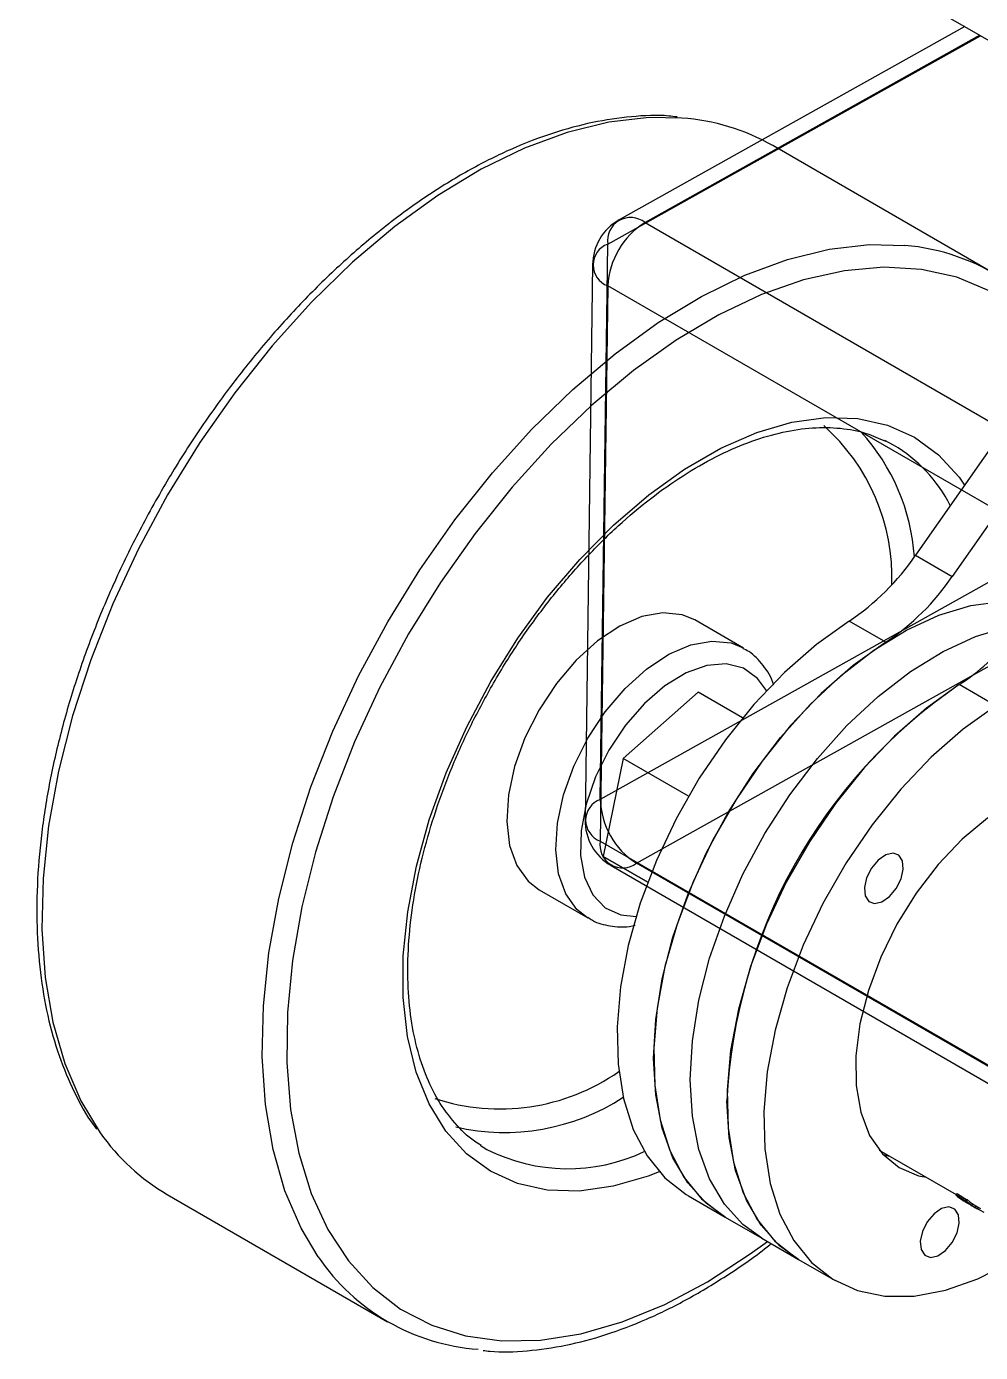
# Model space of a CAD drawing. Header units: millimetres. Extents: x 15 to 1192, y 5 to 836.
# Drawn here: x 510.8 to 565.9, y 513 to 589.6 of the extents above; entities that cross this region are included whole.
import ezdxf

# ---------------------------------------------------------------- set-up
doc = ezdxf.new("R2010")
doc.units = ezdxf.units.MM

msp = doc.modelspace()

# ---------------------------------------------------------------- linework, layer by layer
at = {"color": 7, "linetype": 'Continuous', "lineweight": 25}
for p, q in [((510.771, 620.948), (616.837, 559.717)), ((565.002, 589.641), (545.023, 578.469)), ((544.366, 577.075), (565.905, 589.12)), ((565.871, 589.14), (546.521, 578.319)), ((566.634, 575.42), (553.906, 582.768)), ((546.521, 578.319), (584.704, 556.276)), ((543.934, 544.985), (544.366, 577.075)), ((543.488, 575.891), (543.056, 543.8)), ((544.366, 574.664), (543.935, 542.574)), ((582.55, 552.621), (544.366, 574.664)), ((593.929, 572.942), (543.934, 544.985)), ((546.022, 541.292), (598.206, 570.473)), ((567.387, 566.577), (562.158, 559.096)), ((560.884, 565.461), (560.382, 565.727)), ((567.387, 562.317), (564.28, 557.871)), ((562.158, 559.096), (564.28, 557.871)), ((552.221, 553.72), (549.392, 555.352)), ((560.436, 554.063), (558.315, 555.288)), ((549.59, 551.177), (545.267, 547.349)), ((552.158, 549.694), (549.59, 551.177)), ((566.8, 550.389), (564.679, 551.614)), ((545.267, 547.349), (544.106, 541.689)), ((549.037, 545.173), (545.267, 547.349)), ((543.935, 542.574), (582.118, 520.531)), ((546.678, 540.204), (544.106, 541.689)), ((544.106, 541.689), (546.676, 540.199)), ((544.556, 541.162), (582.739, 519.119)), ((584.206, 519.249), (546.022, 541.292)), ((540.393, 539.764), (543.221, 538.131)), ((536.99, 525.001), (537.386, 524.757)), ((560.059, 524.715), (564.507, 522.148)), ((560.66, 524.368), (560.3, 524.439)), ((560.3, 524.439), (560.66, 524.368)), ((518.909, 522.145), (531.637, 514.797)), ((549.035, 522.073), (551.157, 520.848)), ((564.539, 522.196), (564.484, 522.112)), ((564.516, 522.079), (564.484, 522.112)), ((564.556, 522.198), (564.501, 522.115)), ((564.578, 522.029), (564.516, 522.079)), ((564.578, 522.029), (564.973, 521.763)), ((564.639, 522.155), (564.584, 522.072)), ((564.584, 522.072), (564.681, 522.013)), ((564.639, 522.155), (564.737, 522.096)), ((564.737, 522.096), (564.681, 522.013)), ((564.681, 522.013), (564.786, 521.945)), ((564.737, 522.096), (564.84, 522.028)), ((564.765, 521.919), (565.173, 521.648)), ((564.84, 522.028), (564.786, 521.945)), ((564.786, 521.945), (564.888, 521.875)), ((564.84, 522.028), (564.942, 521.958)), ((564.9, 521.844), (564.855, 521.875)), ((564.888, 521.875), (564.942, 521.958)), ((564.888, 521.875), (564.978, 521.809)), ((564.94, 521.815), (564.9, 521.844)), ((564.942, 521.958), (565.032, 521.893)), ((565.032, 521.893), (564.978, 521.809)), ((565.045, 521.89), (564.991, 521.807)), ((565.072, 521.882), (565.017, 521.798)), ((565.032, 521.893), (565.045, 521.89)), ((565.045, 521.89), (565.072, 521.882)), ((565.072, 521.882), (565.139, 521.86)), ((565.139, 521.86), (565.084, 521.776)), ((565.139, 521.86), (565.321, 521.714)), ((564.94, 521.815), (565.349, 521.546)), ((565.173, 521.648), (564.973, 521.763)), ((564.978, 521.809), (564.991, 521.807)), ((564.991, 521.807), (565.017, 521.798)), ((565.017, 521.798), (565.084, 521.776)), ((565.024, 521.734), (565.323, 521.565)), ((565.084, 521.776), (565.267, 521.63)), ((565.167, 521.675), (565.389, 521.526)), ((565.267, 521.63), (565.167, 521.675)), ((565.321, 521.714), (565.267, 521.63)), ((565.311, 521.699), (565.44, 521.612)), ((565.342, 521.55), (565.691, 521.349)), ((565.44, 521.612), (565.389, 521.526)), ((565.389, 521.526), (565.592, 521.408)), ((565.44, 521.612), (565.643, 521.494)), ((565.643, 521.494), (565.592, 521.408)), ((565.592, 521.408), (565.742, 521.32)), ((565.597, 521.405), (565.894, 521.239)), ((565.643, 521.494), (565.792, 521.407)), ((565.741, 521.435), (565.918, 521.333)), ((565.792, 521.407), (565.742, 521.32)), ((565.894, 521.239), (566.112, 521.137)), ((551.157, 520.848), (553.278, 519.624)), ((553.278, 519.624), (555.399, 518.399)), ((555.399, 518.399), (557.521, 517.174))]:
    msp.add_line(p, q, dxfattribs=at)
at = {"color": 7, "linetype": 'Continuous', "lineweight": 25, "flags": 128}
for points in [[(548.654, 584.361), (546.76, 584.391), (544.433, 584.124), (542.023, 583.532), (539.556, 582.621), (537.056, 581.4), (534.55, 579.883), (532.063, 578.084), (529.62, 576.022), (527.247, 573.718), (524.968, 571.196), (522.807, 568.482), (520.785, 565.603), (518.923, 562.589)], [(531.651, 555.242), (533.513, 558.255), (535.535, 561.134), (537.696, 563.848), (539.975, 566.37), (542.348, 568.674), (544.791, 570.736), (547.278, 572.535), (549.784, 574.053), (552.284, 575.273), (554.751, 576.184), (557.161, 576.776), (559.488, 577.044), (561.534, 577)], [(567.387, 573.81), (566.415, 574.38), (564.536, 575.157), (562.501, 575.61), (560.333, 575.737), (558.053, 575.534), (555.686, 575.004), (553.257, 574.153), (550.792, 572.99), (548.317, 571.527), (545.858, 569.779), (543.442, 567.766), (541.093, 565.508), (538.837, 563.03), (536.697, 560.357), (534.697, 557.519), (532.858, 554.544)], [(537.603, 551.794), (539.17, 554.299), (540.893, 556.664), (542.746, 558.854), (544.703, 560.839), (546.735, 562.587), (548.812, 564.075), (550.904, 565.281), (552.98, 566.186), (555.011, 566.779), (556.967, 567.049), (558.818, 566.993), (560.539, 566.612), (562.103, 565.912), (563.489, 564.902), (564.676, 563.598), (564.992, 563.15)], [(518.923, 562.589), (517.241, 559.472), (515.755, 556.282), (514.481, 553.054), (513.433, 549.819), (512.62, 546.611), (512.051, 543.463), (511.732, 540.407), (511.666, 537.475), (511.854, 534.697), (512.294, 532.101), (512.982, 529.714), (513.909, 527.56), (515.025, 525.722)], [(547.014, 530.005), (547.14, 532.255), (547.516, 534.61), (548.136, 537.028), (548.988, 539.467), (550.057, 541.883), (551.324, 544.233), (552.767, 546.474), (554.36, 548.567), (556.073, 550.475), (557.878, 552.163), (559.74, 553.601), (561.629, 554.764), (563.508, 555.631), (565.346, 556.186), (567.109, 556.419), (567.387, 556.427)], [(549.392, 555.352), (548.664, 555.655), (547.555, 555.77), (546.337, 555.549), (545.059, 555.001), (543.775, 554.148), (542.537, 553.025), (541.395, 551.679), (540.397, 550.164)], [(527.631, 518.549), (526.637, 520.212), (525.71, 522.366), (525.022, 524.753), (524.582, 527.349), (524.394, 530.128), (524.46, 533.06), (524.779, 536.115), (525.347, 539.263), (526.16, 542.471), (527.209, 545.706), (528.483, 548.935), (529.969, 552.124), (531.651, 555.242)], [(558.315, 555.288), (556.423, 553.936), (554.579, 552.321), (552.816, 550.471), (551.166, 548.421), (549.658, 546.206), (548.321, 543.868), (547.177, 541.449), (546.249, 538.993), (545.553, 536.544), (545.101, 534.146), (544.902, 531.844), (544.96, 529.679), (545.272, 527.69), (545.835, 525.913), (546.636, 524.381), (547.663, 523.121), (548.896, 522.156), (549.035, 522.073)], [(549.135, 528.781), (549.261, 531.03), (549.638, 533.385), (550.257, 535.804), (551.109, 538.243), (552.179, 540.658), (553.446, 543.008), (554.888, 545.249), (556.481, 547.342), (558.195, 549.25), (559.999, 550.938), (561.862, 552.376), (563.75, 553.539), (565.63, 554.406), (567.393, 554.944)], [(549.135, 528.781), (549.261, 531.03), (549.638, 533.385), (550.257, 535.804), (551.109, 538.243), (552.179, 540.658), (553.446, 543.008), (554.888, 545.249), (556.481, 547.342), (558.195, 549.25), (559.999, 550.938), (561.862, 552.376), (563.75, 553.539), (565.63, 554.406), (567.393, 554.944)], [(532.858, 554.544), (531.198, 551.465), (529.736, 548.315), (528.487, 545.126), (527.465, 541.933), (526.68, 538.769), (526.14, 535.667), (525.852, 532.662), (525.818, 529.784), (526.038, 527.065), (526.511, 524.532), (527.231, 522.213), (528.191, 520.133), (529.381, 518.312), (530.787, 516.772), (532.395, 515.528), (534.189, 514.593), (536.148, 513.977), (538.252, 513.686), (540.479, 513.725), (542.806, 514.092), (545.207, 514.783), (547.657, 515.791), (550.13, 517.106), (552.6, 518.714), (553.592, 519.443)], [(543.225, 548.531), (544.224, 550.046), (545.366, 551.392), (546.604, 552.515), (547.888, 553.368), (549.165, 553.916), (550.383, 554.137), (551.492, 554.022), (552.19, 553.737)], [(560.436, 554.063), (558.545, 552.712), (556.701, 551.096), (554.938, 549.247), (553.287, 547.196), (551.78, 544.982), (550.442, 542.644), (549.299, 540.225), (548.371, 537.768), (547.674, 535.319), (547.223, 532.922), (547.024, 530.619), (547.081, 528.454), (547.394, 526.465), (547.956, 524.688), (548.758, 523.156), (549.784, 521.896), (551.017, 520.931), (551.157, 520.848)], [(553.539, 551.268), (553.025, 551.977), (552.209, 552.558), (551.217, 552.81), (550.093, 552.721), (548.892, 552.295), (547.669, 551.552), (546.482, 550.527), (545.386, 549.268), (544.432, 547.833)], [(547.34, 523.46), (546.704, 523.215), (544.673, 522.623), (542.718, 522.352), (540.867, 522.408), (539.146, 522.789), (537.581, 523.489), (536.195, 524.499), (535.009, 525.803), (534.038, 527.383), (533.298, 529.215), (532.799, 531.273), (532.549, 533.527), (532.551, 535.944), (532.805, 538.489), (533.307, 541.124), (534.051, 543.811), (535.025, 546.511), (536.215, 549.185), (537.603, 551.794)], [(564.679, 551.614), (562.787, 550.262), (560.943, 548.647), (559.18, 546.798), (557.53, 544.747), (556.022, 542.532), (554.685, 540.195), (553.541, 537.775), (552.613, 535.319), (551.917, 532.87), (551.465, 530.472), (551.266, 528.17), (551.324, 526.005), (551.636, 524.016), (552.199, 522.239), (553, 520.707), (554.027, 519.447), (555.26, 518.482), (555.399, 518.399)], [(566.8, 550.389), (564.909, 549.038), (563.065, 547.423), (561.301, 545.573), (559.651, 543.522), (558.144, 541.308), (556.806, 538.97), (555.663, 536.551), (554.735, 534.094), (554.038, 531.645), (553.587, 529.248), (553.388, 526.946), (553.445, 524.78), (553.758, 522.791), (554.32, 521.014), (555.122, 519.482), (556.148, 518.222), (557.381, 517.257), (558.798, 516.605), (560.373, 516.278), (562.077, 516.28), (563.881, 516.614), (565.75, 517.271), (567.651, 518.241)], [(540.397, 550.164), (539.582, 548.542), (538.985, 546.88), (538.629, 545.245), (538.53, 543.706), (538.692, 542.324), (539.107, 541.156), (539.76, 540.25), (540.393, 539.764)], [(543.198, 538.144), (542.588, 538.618), (541.936, 539.523), (541.52, 540.691), (541.359, 542.073), (541.458, 543.612), (541.813, 545.247), (542.41, 546.909), (543.225, 548.531)], [(544.432, 547.833), (543.664, 546.29), (543.12, 544.711), (542.824, 543.169), (542.789, 541.738), (543.019, 540.483), (543.501, 539.463), (544.214, 538.726), (545.124, 538.307), (546.003, 538.215)], [(574.981, 544.275), (574.34, 544.925), (573.292, 545.557), (572.078, 545.872), (570.732, 545.859), (569.295, 545.519), (567.806, 544.862), (566.309, 543.907), (564.846, 542.681), (563.461, 541.219), (562.192, 539.564), (561.077, 537.764), (560.147, 535.869), (559.429, 533.935), (558.944, 532.016), (558.706, 530.17), (558.721, 528.447), (558.989, 526.899), (559.503, 525.569), (560.247, 524.496), (561.201, 523.711), (562.336, 523.236), (562.782, 523.144)], [(561.197, 541.757), (560.855, 541.882), (560.432, 541.785), (559.993, 541.481), (559.604, 541.015), (559.325, 540.459), (559.198, 539.897), (559.242, 539.416), (559.451, 539.087), (559.793, 538.962), (560.215, 539.059), (560.654, 539.364), (561.043, 539.83), (561.323, 540.386), (561.45, 540.947), (561.406, 541.429), (561.197, 541.757)], [(551.157, 520.848), (550.057, 521.641), (548.988, 522.822), (548.136, 524.278), (547.516, 525.981), (547.14, 527.901), (547.014, 530.005)], [(553.278, 519.624), (552.179, 520.416), (551.109, 521.598), (550.257, 523.053), (549.638, 524.756), (549.261, 526.677), (549.135, 528.781)], [(553.278, 519.624), (552.179, 520.416), (551.109, 521.598), (550.257, 523.053), (549.638, 524.756), (549.261, 526.677), (549.135, 528.781)], [(555.399, 518.399), (554.3, 519.192), (553.231, 520.373), (552.379, 521.828), (551.759, 523.531), (551.383, 525.452), (551.256, 527.556)], [(564.431, 521.306), (564.089, 521.431), (563.666, 521.334), (563.227, 521.029), (562.838, 520.563), (562.559, 520.007), (562.431, 519.446), (562.476, 518.964), (562.685, 518.636), (563.026, 518.511), (563.449, 518.608), (563.888, 518.912), (564.277, 519.378), (564.557, 519.934), (564.684, 520.496), (564.64, 520.977), (564.431, 521.306)]]:
    msp.add_lwpolyline(points, dxfattribs=at)
at = {"color": 7, "linetype": 'Continuous', "lineweight": 25}
for centre, radius, start, end in [((547.745, 571.91), 12.484, 60.43126, 85.82393), ((545.689, 577.272), 1.337, 51.54469, 188.45383), ((546.487, 575.85), 3, 119.21418, 179.22916), ((548.969, 574.414), 4.609, 122.08283, 176.88119), ((544.805, 575.87), 1.283, 110.01791, 249.99445), ((560.499, 564.684), 12.359, 56.1342, 85.19924), ((549.052, 557.795), 11.747, 358.04561, 48.41886), ((550.144, 558.167), 11.979, 4.0047, 42.29703), ((556.484, 558.039), 8.629, 27.09101, 59.33663), ((550.547, 566.973), 14.031, 303.61592, 325.84811), ((552.668, 565.748), 14.031, 303.61592, 325.84811), ((557.448, 562.66), 13.202, 303.20957, 320.89938), ((582.13, 526.105), 30.908, 124.37694, 177.30841), ((544.373, 543.779), 1.283, 110.01791, 249.99445), ((548.481, 545.119), 4.549, 181.68813, 237.2801), ((546.056, 543.76), 3, 179.22916, 240.00269), ((545.222, 542.33), 1.311, 169.25173, 307.63061), ((538.142, 539.096), 12, 251.66859, 304.87357), ((538.406, 538.302), 12.567, 257.02059, 303.02651), ((525.212, 532.884), 12.452, 215.11061, 239.59093), ((542.058, 533.989), 10.348, 243.158, 295.28184), ((537.765, 525.413), 12.24, 214.11054, 265.85314)]:
    msp.add_arc(centre, radius, start, end, dxfattribs=at)
for points, knots in [([(548.372, 584.421), (548.214, 584.441), (547.37, 584.552), (545.739, 584.466), (543.497, 584.149), (541.18, 583.52), (538.821, 582.614), (536.44, 581.43), (534.06, 579.983), (531.703, 578.287), (529.391, 576.358), (527.143, 574.215), (524.979, 571.876), (522.919, 569.364), (520.981, 566.701), (519.546, 564.487), (518.771, 563.166), (518.557, 562.8)], [0, 0, 0, 0, 0.016648, 0.088992, 0.161828, 0.235086, 0.308637, 0.382354, 0.45614, 0.529922, 0.603672, 0.677378, 0.751043, 0.824672, 0.898274, 0.971859, 1, 1, 1, 1]), ([(537.762, 551.701), (538.004, 552.111), (538.709, 553.302), (539.99, 555.197), (541.63, 557.317), (543.373, 559.27), (545.192, 561.03), (547.062, 562.573), (548.955, 563.881), (550.844, 564.936), (552.702, 565.728), (554.502, 566.249), (556.22, 566.498), (557.833, 566.468), (559.248, 566.215), (560.051, 565.849), (560.413, 565.684)], [0, 0, 0, 0, 0.039304, 0.114381, 0.189457, 0.264477, 0.339417, 0.414257, 0.488981, 0.56359, 0.638115, 0.712625, 0.787251, 0.862264, 0.93806, 1, 1, 1, 1]), ([(518.557, 562.8), (518.269, 562.292), (517.435, 560.82), (516.182, 558.321), (514.868, 555.307), (513.748, 552.265), (512.83, 549.224), (512.125, 546.211), (511.638, 543.252), (511.376, 540.372), (511.341, 537.598), (511.537, 534.953), (511.963, 532.465), (512.613, 530.148), (513.505, 528.056), (514.254, 526.645), (514.764, 526.011), (514.836, 525.922)], [0, 0, 0, 0, 0.038426, 0.111314, 0.184234, 0.257177, 0.330154, 0.403176, 0.476254, 0.549392, 0.622594, 0.695848, 0.76912, 0.842333, 0.915378, 0.988111, 1, 1, 1, 1]), ([(553.957, 551.605), (553.953, 551.621), (553.837, 552.058), (553.366, 552.728), (552.753, 553.434), (552.288, 553.651), (552.168, 553.707)], [0, 0, 0, 0, 0.015658, 0.44463, 0.856948, 1, 1, 1, 1]), ([(537.041, 525.008), (536.911, 525.083), (536.346, 525.407), (535.509, 526.251), (534.552, 527.538), (533.8, 529.082), (533.248, 530.831), (532.905, 532.77), (532.776, 534.873), (532.863, 537.115), (533.167, 539.467), (533.685, 541.896), (534.412, 544.371), (535.341, 546.856), (536.445, 549.321), (537.324, 550.909), (537.762, 551.701)], [0, 0, 0, 0, 0.02335, 0.101435, 0.178773, 0.254908, 0.330073, 0.404677, 0.479038, 0.553344, 0.627667, 0.702057, 0.776528, 0.851071, 0.92567, 1, 1, 1, 1]), ([(543.209, 538.178), (543.297, 538.114), (543.676, 537.84), (544.506, 537.654), (545.349, 537.571), (545.844, 537.686), (545.956, 537.712)], [0, 0, 0, 0, 0.11646, 0.501723, 0.886608, 1, 1, 1, 1]), ([(564.484, 522.112), (564.483, 522.115), (564.482, 522.12), (564.495, 522.117), (564.501, 522.115)], [0, 0, 0, 0, 0.506738, 1, 1, 1, 1]), ([(564.501, 522.115), (564.51, 522.111), (564.531, 522.102), (564.565, 522.083), (564.584, 522.072)], [0, 0, 0, 0, 0.471446, 1, 1, 1, 1]), ([(564.539, 522.196), (564.538, 522.198), (564.537, 522.203), (564.55, 522.2), (564.556, 522.198)], [0, 0, 0, 0, 0.506285, 1, 1, 1, 1]), ([(564.556, 522.198), (564.565, 522.194), (564.586, 522.185), (564.62, 522.165), (564.639, 522.155)], [0, 0, 0, 0, 0.471113, 1, 1, 1, 1]), ([(564.764, 521.933), (564.759, 521.936), (564.75, 521.941), (564.739, 521.946), (564.733, 521.949), (564.732, 521.948), (564.732, 521.948)], [0, 0, 0, 0, 0.262065, 0.505273, 0.745713, 1, 1, 1, 1]), ([(564.732, 521.948), (564.734, 521.945), (564.739, 521.939), (564.756, 521.926), (564.765, 521.919)], [0, 0, 0, 0, 0.4485185, 1, 1, 1, 1]), ([(564.808, 521.906), (564.801, 521.911), (564.785, 521.92), (564.771, 521.929), (564.764, 521.933)], [0, 0, 0, 0, 0.496742, 1, 1, 1, 1]), ([(564.855, 521.875), (564.848, 521.88), (564.833, 521.89), (564.816, 521.901), (564.808, 521.906)], [0, 0, 0, 0, 0.504818, 1, 1, 1, 1]), ([(537.158, 513.142), (537.289, 513.124), (538.104, 513.013), (539.703, 513.092), (541.942, 513.394), (544.256, 514.01), (546.613, 514.905), (548.995, 516.071), (551.371, 517.527), (552.986, 518.62), (553.788, 519.286), (553.818, 519.312)], [0, 0, 0, 0, 0.025909, 0.162396, 0.299813, 0.438035, 0.576823, 0.715934, 0.855182, 0.994427, 1, 1, 1, 1])]:
    msp.add_open_spline(points, degree=3, knots=knots, dxfattribs=at)

doc.saveas('drawing.dxf')
